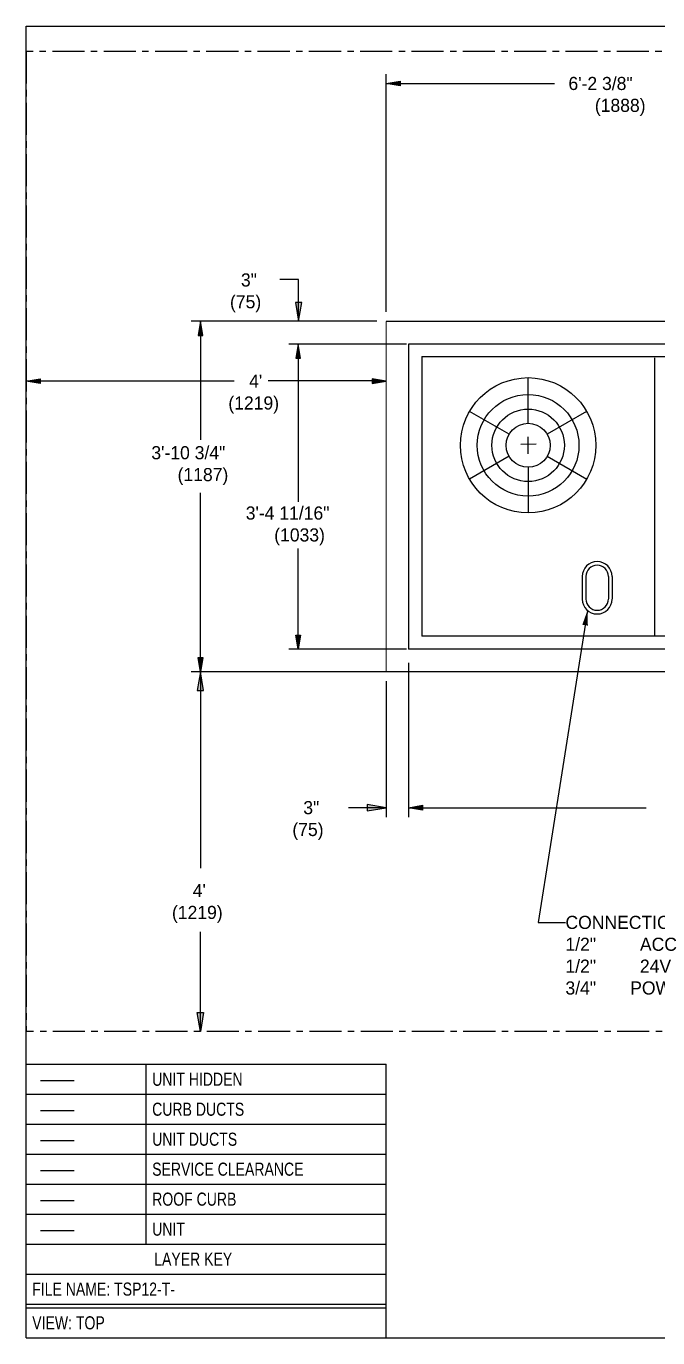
# Model space of a CAD drawing. Extents: x 0 to 175, y 0 to 175.
# Drawn here: x 0 to 84.2, y 0 to 175 of the extents above; entities that cross this region are included whole.
import ezdxf

# ---------------------------------------------------------------- set-up
doc = ezdxf.new("R2010")
doc.units = 0
doc.header["$LTSCALE"] = 11.407407
doc.linetypes.add('CENTER', pattern=[0.6, 0.375, -0.075, 0.075, -0.075])
doc.layers.get('0').update_dxf_attribs({"linetype": 'CONTINUOUS'})
for name, color, linetype in [('CURB-14', 6, 'CONTINUOUS'), ('CURB-14-DIM', 6, 'CONTINUOUS'), ('CURB-24', 6, 'CONTINUOUS'), ('CURB-24-DIM', 6, 'CONTINUOUS'), ('NOTES', 1, 'CONTINUOUS'), ('SERVCLEAR', 1, 'CONTINUOUS'), ('SERVCLRDIM', 1, 'CONTINUOUS'), ('UNIT-DIM', 7, 'CONTINUOUS'), ('UNIT-HID', 8, 'CONTINUOUS'), ('UNIT-SOL', 7, 'CONTINUOUS')]:
    doc.layers.add(name, color=color, linetype=linetype)
doc.styles.get("Standard").update_dxf_attribs({"font": 'txt', "width": 0.8})
doc.styles.add('TEXTSTYLE_2', font='txt')
doc.styles.add('TEXTSTYLE_3', font='txt', dxfattribs={"width": 8})

# ---------------------------------------------------------------- blocks, each defined once
blk = doc.blocks.new('*U7')
at = {"layer": 'NOTES', "color": 1, "style": 'TEXTSTYLE_2'}
for s, p in [('CONNECTION SIZES:', (71.93, 54.55)), ('1/2"         ACC', (71.93, 51.63)), ('1/2"         24V', (71.93, 48.71)), ('3/4"       POWER', (71.93, 45.8))]:
    blk.add_text(s, height=1.75, dxfattribs=at).set_placement(p)
blk = doc.blocks.new('*U16')
at = {"layer": 'CURB-14-DIM', "color": 6, "style": 'TEXTSTYLE_2'}
blk.add_text('3\'-4 11/16"', height=1.75, dxfattribs=at).set_placement((29.28, 109.17))
blk = doc.blocks.new('*U17')
at = {"layer": 'UNIT-DIM', "color": 7, "style": 'TEXTSTYLE_2'}
blk.add_text('3\'-10 3/4"', height=1.75, dxfattribs=at).set_placement((16.69, 117.22))
blk = doc.blocks.new('*U18')
at = {"layer": 'CURB-14-DIM', "color": 6, "style": 'TEXTSTYLE_2'}
blk.add_text('(1033)', height=1.75, dxfattribs=at).set_placement((33.08, 106.25))
blk = doc.blocks.new('*U19')
at = {"layer": 'UNIT-DIM', "color": 7, "style": 'TEXTSTYLE_2'}
blk.add_text('(1187)', height=1.75, dxfattribs=at).set_placement((20.19, 114.3))
blk = doc.blocks.new('*U25')
at = {"layer": 'UNIT-DIM', "color": 7, "style": 'TEXTSTYLE_2'}
blk.add_text('6\'-2 3/8"', height=1.75, dxfattribs=at).set_placement((72.33, 166.49))
blk = doc.blocks.new('*U26')
at = {"layer": 'UNIT-DIM', "color": 7, "style": 'TEXTSTYLE_2'}
blk.add_text('(1888)', height=1.75, dxfattribs=at).set_placement((75.85, 163.57))
blk = doc.blocks.new('*U33')
at = {"layer": 'SERVCLRDIM', "color": 1, "style": 'TEXTSTYLE_2'}
blk.add_text("4'", height=1.75, dxfattribs=at).set_placement((29.73, 126.77))
blk = doc.blocks.new('*U35')
at = {"layer": 'SERVCLRDIM', "color": 1, "style": 'TEXTSTYLE_2'}
blk.add_text('(1219)', height=1.75, dxfattribs=at).set_placement((26.96, 123.85))
blk = doc.blocks.new('*U39')
at = {"layer": 'CURB-14-DIM', "color": 6, "style": 'TEXTSTYLE_2'}
blk.add_text('3"', height=1.75, dxfattribs=at).set_placement((36.96, 69.86))
blk = doc.blocks.new('*U40')
at = {"layer": 'CURB-14-DIM', "color": 6, "style": 'TEXTSTYLE_2'}
blk.add_text('3"', height=1.75, dxfattribs=at).set_placement((28.64, 140.27))
blk = doc.blocks.new('*U41')
at = {"layer": 'SERVCLRDIM', "color": 1, "style": 'TEXTSTYLE_2'}
blk.add_text("4'", height=1.75, dxfattribs=at).set_placement((22.21, 58.8))
blk = doc.blocks.new('*U42')
at = {"layer": 'SERVCLRDIM', "color": 1, "style": 'TEXTSTYLE_2'}
blk.add_text('(1219)', height=1.75, dxfattribs=at).set_placement((19.44, 55.88))
blk = doc.blocks.new('*U43')
at = {"layer": 'CURB-14-DIM', "color": 6, "style": 'TEXTSTYLE_2'}
blk.add_text('(75)', height=1.75, dxfattribs=at).set_placement((35.5, 66.94))
blk = doc.blocks.new('*U44')
at = {"layer": 'CURB-14-DIM', "color": 6, "style": 'TEXTSTYLE_2'}
blk.add_text('(75)', height=1.75, dxfattribs=at).set_placement((27.18, 137.36))
blk = doc.blocks.new('*U48')
at = {"layer": 'NOTES', "color": 1, "width": 0.8}
blk.add_text('VIEW: TOP', height=1.75, dxfattribs=at).set_placement((0.8, 1.12))
blk = doc.blocks.new('*U49')
at = {"layer": 'NOTES', "color": 1, "width": 0.8}
blk.add_text('FILE NAME: TSP12-T-', height=1.75, dxfattribs=at).set_placement((0.8, 5.62))
blk = doc.blocks.new('*U50')
at = {"layer": 'NOTES', "color": 1, "width": 0.8}
blk.add_text('LAYER KEY', height=1.75, dxfattribs=at).set_placement((17.07, 9.62))
blk = doc.blocks.new('*U51')
at = {"layer": 'NOTES', "color": 7, "style": 'TEXTSTYLE_3', "width": 8}
blk.add_text('-', height=1.75, dxfattribs=at).set_placement((1.03, 13.62))
blk = doc.blocks.new('*U52')
at = {"layer": 'NOTES', "color": 1, "width": 0.8}
blk.add_text('UNIT', height=1.75, dxfattribs=at).set_placement((16.8, 13.62))
blk = doc.blocks.new('*U53')
at = {"layer": 'NOTES', "color": 6, "style": 'TEXTSTYLE_3', "width": 8}
blk.add_text('-', height=1.75, dxfattribs=at).set_placement((1.03, 17.62))
blk = doc.blocks.new('*U54')
at = {"layer": 'NOTES', "color": 1, "width": 0.8}
blk.add_text('ROOF CURB', height=1.75, dxfattribs=at).set_placement((16.8, 17.62))
blk = doc.blocks.new('*U55')
at = {"layer": 'NOTES', "color": 1, "style": 'TEXTSTYLE_3', "width": 8}
blk.add_text('-', height=1.75, dxfattribs=at).set_placement((1.03, 21.62))
blk = doc.blocks.new('*U56')
at = {"layer": 'NOTES', "color": 1, "width": 0.8}
blk.add_text('SERVICE CLEARANCE', height=1.75, dxfattribs=at).set_placement((16.8, 21.62))
blk = doc.blocks.new('*U57')
at = {"layer": 'NOTES', "color": 2, "style": 'TEXTSTYLE_3', "width": 8}
blk.add_text('-', height=1.75, dxfattribs=at).set_placement((1.03, 25.62))
blk = doc.blocks.new('*U58')
at = {"layer": 'NOTES', "color": 1, "width": 0.8}
blk.add_text('UNIT DUCTS', height=1.75, dxfattribs=at).set_placement((16.8, 25.62))
blk = doc.blocks.new('*U59')
at = {"layer": 'NOTES', "color": 5, "style": 'TEXTSTYLE_3', "width": 8}
blk.add_text('-', height=1.75, dxfattribs=at).set_placement((1.03, 29.62))
blk = doc.blocks.new('*U60')
at = {"layer": 'NOTES', "color": 1, "width": 0.8}
blk.add_text('CURB DUCTS', height=1.75, dxfattribs=at).set_placement((16.8, 29.62))
blk = doc.blocks.new('*U61')
at = {"layer": 'NOTES', "color": 9, "style": 'TEXTSTYLE_3', "width": 8}
blk.add_text('-', height=1.75, dxfattribs=at).set_placement((1.03, 33.62))
blk = doc.blocks.new('*U62')
at = {"layer": 'NOTES', "color": 1, "width": 0.8}
blk.add_text('UNIT HIDDEN', height=1.75, dxfattribs=at).set_placement((16.8, 33.62))
blk = doc.blocks.new('*U64')
at = {"layer": 'CURB-24-DIM', "color": 6, "style": 'TEXTSTYLE_2'}
blk.add_text('3\'-4 11/16"', height=1.75, dxfattribs=at).set_placement((29.28, 109.17))
blk = doc.blocks.new('*U65')
at = {"layer": 'CURB-24-DIM', "color": 6, "style": 'TEXTSTYLE_2'}
blk.add_text('(1033)', height=1.75, dxfattribs=at).set_placement((33.08, 106.25))
blk = doc.blocks.new('*U68')
at = {"layer": 'CURB-24-DIM', "color": 6, "style": 'TEXTSTYLE_2'}
blk.add_text('3"', height=1.75, dxfattribs=at).set_placement((36.96, 69.86))
blk = doc.blocks.new('*U69')
at = {"layer": 'CURB-24-DIM', "color": 6, "style": 'TEXTSTYLE_2'}
blk.add_text('3"', height=1.75, dxfattribs=at).set_placement((28.64, 140.27))
blk = doc.blocks.new('*U70')
at = {"layer": 'CURB-24-DIM', "color": 6, "style": 'TEXTSTYLE_2'}
blk.add_text('(75)', height=1.75, dxfattribs=at).set_placement((35.5, 66.94))
blk = doc.blocks.new('*U71')
at = {"layer": 'CURB-24-DIM', "color": 6, "style": 'TEXTSTYLE_2'}
blk.add_text('(75)', height=1.75, dxfattribs=at).set_placement((27.18, 137.36))

msp = doc.modelspace()

# ---------------------------------------------------------------- linework, layer by layer
at = {"color": 7, "linetype": 'CONTINUOUS'}
for p, q in [((0, 0), (0, 175)), ((0, 175), (175, 175)), ((0, 0), (175, 0))]:
    msp.add_line(p, q, dxfattribs=at)
at = {"layer": 'CURB-14', "color": 6, "linetype": 'CONTINUOUS'}
for p, q in [((51, 132.572), (51, 91.882)), ((121.875, 132.572), (51, 132.572)), ((52.75, 130.916), (52.75, 93.631)), ((52.75, 130.916), (120.125, 130.916)), ((83.81, 130.76), (83.81, 93.631)), ((120.125, 93.631), (52.75, 93.631)), ((121.875, 91.882), (51, 91.882))]:
    msp.add_line(p, q, dxfattribs=at)
at = {"layer": 'CURB-14-DIM', "color": 6, "linetype": 'CONTINUOUS'}
for p, q in [((36.336, 141.195), (33.836, 141.195)), ((36.336, 135.695), (36.336, 141.195)), ((35.92, 138.124), (36.336, 135.625)), ((36.753, 138.124), (35.92, 138.124)), ((36.336, 135.625), (36.753, 138.124)), ((50.423, 132.572), (35.014, 132.572)), ((36.264, 132.564), (35.951, 130.689)), ((36.576, 130.689), (36.264, 132.564)), ((36.264, 131.885), (36.264, 111.547)), ((35.951, 130.689), (36.576, 130.689)), ((36.264, 92.506), (36.264, 105.296)), ((36.264, 91.882), (35.951, 93.756)), ((35.951, 93.756), (36.576, 93.756)), ((36.576, 93.756), (36.264, 91.882)), ((50.423, 91.882), (35.014, 91.882)), ((51, 90.062), (51, 69.481)), ((50.737, 88.875), (35.014, 88.875)), ((48, 87.625), (48, 69.481)), ((48, 70.731), (43, 70.731)), ((45.5, 71.148), (45.5, 70.315)), ((48, 70.731), (45.5, 71.148)), ((45.5, 70.315), (48, 70.731)), ((51, 70.731), (52.875, 71.044)), ((52.875, 70.419), (51, 70.731)), ((51, 70.731), (82.699, 70.731)), ((52.875, 71.044), (52.875, 70.419))]:
    msp.add_line(p, q, dxfattribs=at)
for points in [[(35.92, 138.124), (36.753, 138.124), (36.336, 135.625)], [(36.576, 130.689), (35.951, 130.689), (36.264, 132.564)], [(36.576, 93.756), (36.264, 91.882), (35.951, 93.756)], [(45.5, 70.315), (45.5, 71.148), (48, 70.731)], [(52.875, 70.419), (51, 70.731), (52.875, 71.044)]]:
    msp.add_solid(points, dxfattribs=at)
at = {"layer": 'CURB-24', "color": 6, "linetype": 'CONTINUOUS'}
for p, q in [((51, 132.572), (51, 91.882)), ((121.875, 132.572), (51, 132.572)), ((52.75, 130.916), (52.75, 93.631)), ((52.75, 130.916), (120.125, 130.916)), ((83.81, 130.76), (83.81, 93.631)), ((120.125, 93.631), (52.75, 93.631)), ((121.875, 91.882), (51, 91.882))]:
    msp.add_line(p, q, dxfattribs=at)
at = {"layer": 'CURB-24-DIM', "color": 6, "linetype": 'CONTINUOUS'}
for p, q in [((36.336, 141.195), (33.836, 141.195)), ((36.336, 135.695), (36.336, 141.195)), ((35.92, 138.132), (36.336, 135.633)), ((36.753, 138.132), (35.92, 138.132)), ((35.92, 138.124), (36.336, 135.625)), ((36.753, 138.124), (35.92, 138.124)), ((36.336, 135.633), (36.753, 138.132)), ((36.336, 135.625), (36.753, 138.124)), ((50.737, 132.572), (35.014, 132.572)), ((36.264, 132.572), (35.951, 130.697)), ((36.264, 132.564), (35.951, 130.689)), ((36.576, 130.697), (36.264, 132.572)), ((36.576, 130.689), (36.264, 132.564)), ((36.264, 131.885), (36.264, 111.547)), ((35.951, 130.697), (36.576, 130.697)), ((35.951, 130.689), (36.576, 130.689)), ((36.264, 92.506), (36.264, 105.296)), ((36.264, 91.882), (35.951, 93.756)), ((35.951, 93.756), (36.576, 93.756)), ((36.576, 93.756), (36.264, 91.882)), ((50.737, 91.882), (35.014, 91.882)), ((51, 90.062), (51, 69.481)), ((46.75, 88.875), (35.014, 88.875)), ((48, 87.625), (48, 69.481)), ((48, 70.731), (43, 70.731)), ((45.5, 71.148), (45.5, 70.315)), ((48, 70.731), (45.5, 71.148)), ((45.5, 70.315), (48, 70.731)), ((51, 70.731), (52.875, 71.044)), ((52.875, 70.419), (51, 70.731)), ((51, 70.731), (82.699, 70.731)), ((52.875, 71.044), (52.875, 70.419))]:
    msp.add_line(p, q, dxfattribs=at)
for points in [[(35.92, 138.124), (36.753, 138.124), (36.336, 135.625)], [(36.576, 130.689), (35.951, 130.689), (36.264, 132.564)], [(36.576, 93.756), (36.264, 91.882), (35.951, 93.756)], [(45.5, 70.315), (45.5, 71.148), (48, 70.731)], [(52.875, 70.419), (51, 70.731), (52.875, 71.044)]]:
    msp.add_solid(points, dxfattribs=at)
at = {"layer": 'NOTES', "color": 1, "linetype": 'CONTINUOUS'}
for p, q in [((74.862, 97.053), (68.286, 55.422)), ((68.286, 55.422), (71.926, 55.422)), ((0, 0), (0, 36.494)), ((0, 36.494), (48, 36.494)), ((16, 12.498), (16, 36.494)), ((48, 0), (48, 36.494)), ((0, 32.495), (48, 32.495)), ((0, 28.496), (48, 28.496)), ((0, 24.496), (48, 24.496)), ((0, 20.497), (48, 20.497)), ((0, 16.497), (48, 16.497)), ((0, 12.498), (48, 12.498)), ((0, 8.499), (48, 8.499)), ((0, 4.499), (48, 4.499)), ((0, 3.999), (48, 3.999)), ((0, 0), (48, 0))]:
    msp.add_line(p, q, dxfattribs=at)
msp.add_solid([(74.92, 95.019), (74.862, 97.053), (74.179, 95.136)], dxfattribs=at)
at = {"layer": 'SERVCLEAR', "color": 1, "linetype": 'CENTER'}
for p, q in [((0, 171.625), (0, 40.882)), ((158.344, 171.625), (0, 171.625)), ((158.403, 40.882), (0, 40.882))]:
    msp.add_line(p, q, dxfattribs=at)
at = {"layer": 'SERVCLRDIM', "color": 1, "linetype": 'CONTINUOUS'}
for p, q in [((0, 127.642), (1.875, 127.954)), ((1.875, 127.954), (1.875, 127.329)), ((46.125, 127.954), (46.125, 127.329)), ((48, 127.642), (46.125, 127.954)), ((0, 127.704), (27.729, 127.704)), ((1.875, 127.329), (0, 127.642)), ((46.125, 127.704), (32.271, 127.704)), ((46.125, 127.329), (48, 127.642)), ((23.233, 88.875), (22.817, 86.375)), ((23.233, 88.875), (23.233, 62.68)), ((23.65, 86.375), (23.233, 88.875)), ((22.817, 86.375), (23.65, 86.375)), ((23.233, 41.115), (23.233, 54.165)), ((23.233, 40.882), (22.817, 43.382)), ((22.817, 43.382), (23.65, 43.382)), ((23.65, 43.382), (23.233, 40.882))]:
    msp.add_line(p, q, dxfattribs=at)
for points in [[(1.875, 127.329), (0, 127.642), (1.875, 127.954)], [(46.125, 127.329), (46.125, 127.954), (48, 127.642)], [(23.65, 86.375), (22.817, 86.375), (23.233, 88.875)], [(23.65, 43.382), (23.233, 40.882), (22.817, 43.382)]]:
    msp.add_solid(points, dxfattribs=at)
at = {"layer": 'UNIT-DIM', "color": 7, "linetype": 'CONTINUOUS'}
for p, q in [((48, 136.874), (48, 168.61)), ((48, 167.366), (49.875, 167.678)), ((49.875, 167.053), (48, 167.366)), ((48, 167.366), (70.458, 167.366)), ((49.875, 167.678), (49.875, 167.053)), ((46.75, 135.625), (21.983, 135.625)), ((23.233, 135.625), (22.921, 133.75)), ((23.233, 135.625), (23.233, 119.793)), ((23.546, 133.75), (23.233, 135.625)), ((22.921, 133.75), (23.546, 133.75)), ((23.233, 89.499), (23.233, 112.751)), ((23.233, 88.875), (22.921, 90.749)), ((22.921, 90.749), (23.546, 90.749)), ((23.546, 90.749), (23.233, 88.875)), ((46.75, 88.875), (21.983, 88.875))]:
    msp.add_line(p, q, dxfattribs=at)
for points in [[(49.875, 167.053), (48, 167.366), (49.875, 167.678)], [(23.546, 133.75), (22.921, 133.75), (23.233, 135.625)], [(23.546, 90.749), (23.233, 88.875), (22.921, 90.749)]]:
    msp.add_solid(points, dxfattribs=at)
at = {"layer": 'UNIT-HID', "color": 9, "linetype": 'CONTINUOUS'}
for p, q in [((74.159, 101.574), (74.159, 98.575)), ((74.659, 101.574), (74.659, 98.575)), ((77.659, 101.574), (77.659, 98.575)), ((78.159, 101.574), (78.159, 98.575))]:
    msp.add_line(p, q, dxfattribs=at)
for centre, radius, start, end in [((76.159, 101.574), 2, 0.00873, 179.99127), ((76.159, 101.574), 1.5, 0.00873, 179.99127), ((76.159, 98.575), 2, 180.00873, 359.99127), ((76.159, 98.575), 1.5, 180.00873, 359.99127)]:
    msp.add_arc(centre, radius, start, end, dxfattribs=at)
at = {"layer": 'UNIT-SOL', "color": 7, "linetype": 'CONTINUOUS'}
for p, q in [((66.951, 122.016), (66.951, 128.108)), ((64.411, 120.549), (59.135, 123.595)), ((74.743, 123.581), (69.492, 120.549)), ((68.028, 119.213), (65.992, 119.202)), ((66.951, 117.958), (66.951, 120.208)), ((64.411, 117.616), (59.135, 114.57)), ((69.492, 117.616), (74.767, 114.57)), ((66.951, 116.149), (66.951, 110.058))]:
    msp.add_line(p, q, dxfattribs=at)
at = {"layer": 'UNIT-SOL', "color": 7, "linetype": 'CONTINUOUS', "const_width": 0.15}
for points in [[(48, 135.625), (48, 88.875)], [(122.375, 135.625), (48, 135.625)], [(48, 88.875), (122.375, 88.875)]]:
    msp.add_lwpolyline(points, dxfattribs=at)
at = {"layer": 'UNIT-SOL', "color": 7, "linetype": 'CONTINUOUS'}
for radius in [9.025, 6.781, 4.834, 2.934]:
    msp.add_circle((66.951, 119.083), radius, dxfattribs=at)

# ---------------------------------------------------------------- block references
for name in ['*U25', '*U26', '*U40', '*U69', '*U44', '*U71', '*U33', '*U35', '*U17', '*U19', '*U16', '*U64', '*U18', '*U65', '*U39', '*U68', '*U43', '*U70', '*U41', '*U42', '*U7', '*U62', '*U61', '*U59', '*U60', '*U57', '*U58', '*U56', '*U55', '*U54', '*U53', '*U51', '*U52', '*U50', '*U49', '*U48']:
    msp.add_blockref(name, (0, 0))

doc.saveas('drawing.dxf')
